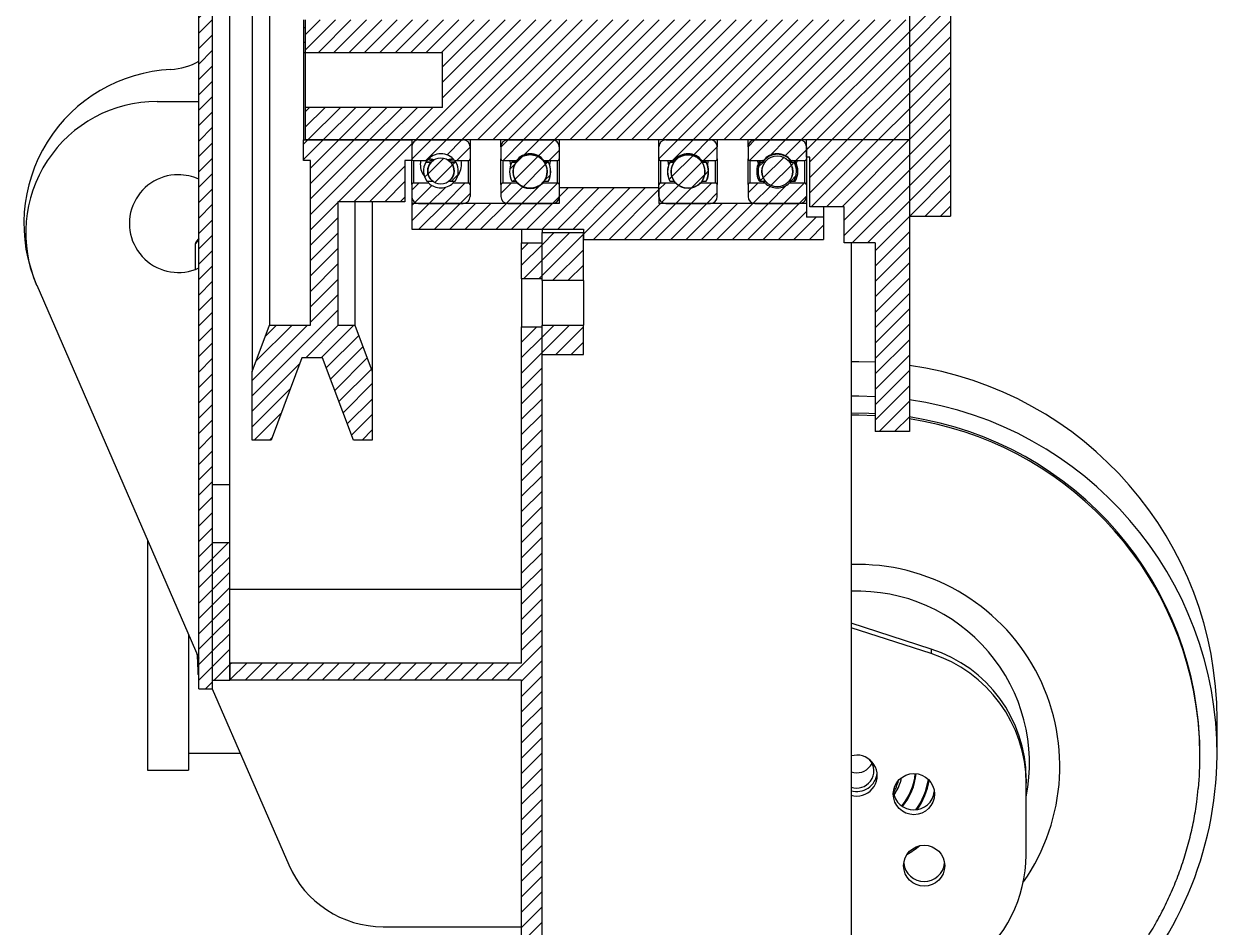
# Model space of a CAD drawing. Header units: millimetres. Extents: x -816 to 2660, y 734 to 4049.
# Drawn here: x 2312.4 to 2660.1, y 1198.3 to 1461.7 of the extents above; entities that cross this region are included whole.
import ezdxf

# ---------------------------------------------------------------- set-up
doc = ezdxf.new("R2010")
doc.units = ezdxf.units.MM
pattern_1 = [(45, (-1e-13, 16.0072), (-2.245064, 2.245064), [])]

msp = doc.modelspace()

# ---------------------------------------------------------------- hatches: boundary and pattern name
at = {"linetype": 'Continuous', "lineweight": 18}
h = msp.add_hatch(dxfattribs=at)
h.set_pattern_fill('ANSI31', style=0)
h.set_pattern_definition(pattern_1)
h.paths.add_polyline_path([(2363.42, 2053.33), (2363.42, 1267.83), (2367.42, 1267.83), (2367.42, 2053.33)], flags=0)
h = msp.add_hatch(dxfattribs=at)
h.set_pattern_fill('ANSI31', style=0)
h.set_pattern_definition(pattern_1)
h.paths.add_polyline_path([(2582.42, 1405.64), (2582.42, 1485.03), (2570.42, 1485.03), (2570.42, 1405.64)], flags=0)
h = msp.add_hatch(dxfattribs=at)
h.set_pattern_fill('ANSI31', style=0)
h.set_pattern_definition(pattern_1)
h.paths.add_polyline_path([(2570.42, 1427.83), (2570.42, 1462.83), (2394.42, 1462.83), (2394.42, 1453.33), (2434.42, 1453.33), (2434.42, 1437.33), (2394.42, 1437.33), (2394.42, 1427.83)], flags=0)
h = msp.add_hatch(dxfattribs=at)
h.set_pattern_fill('ANSI31', style=0)
h.set_pattern_definition(pattern_1)
h.paths.add_polyline_path([(2395.92, 1421.83), (2395.92, 1373.83), (2383.98, 1373.83), (2378.92, 1360.33), (2378.92, 1340.33), (2384.42, 1340.33), (2393.42, 1364.33), (2399.42, 1364.33), (2408.42, 1340.33), (2413.92, 1340.33), (2413.92, 1360.33), (2408.86, 1373.83), (2403.92, 1373.83), (2403.92, 1409.83), (2423.42, 1409.83), (2423.42, 1421.83), (2425.42, 1421.83), (2425.42, 1427.83), (2393.92, 1427.83), (2393.92, 1421.83)], flags=0)
h = msp.add_hatch(dxfattribs=at)
h.set_pattern_fill('ANSI31', style=0)
h.set_pattern_definition(pattern_1)
edge = h.paths.add_edge_path(flags=0)
edge.add_line((2440.42, 1427.83), (2427.42, 1427.83))
edge.add_arc((2427.42, 1425.83), 2, 90, 180)
edge.add_line((2425.42, 1425.83), (2425.42, 1422.33))
edge.add_arc((2425.92, 1422.33), 0.5, 180, 270)
edge.add_line((2425.92, 1421.83), (2429.92, 1421.83))
edge.add_arc((2433.92, 1418.83), 5, 36.8699, 143.1301, ccw=False)
edge.add_line((2437.92, 1421.83), (2441.92, 1421.83))
edge.add_arc((2441.92, 1422.33), 0.5, 270, 360)
edge.add_line((2442.42, 1422.33), (2442.42, 1425.83))
edge.add_arc((2440.42, 1425.83), 2, 0, 90)
h = msp.add_hatch(dxfattribs=at)
h.set_pattern_fill('ANSI31', style=0)
h.set_pattern_definition(pattern_1)
edge = h.paths.add_edge_path(flags=0)
edge.add_line((2466.42, 1427.83), (2453.42, 1427.83))
edge.add_arc((2453.42, 1425.83), 2, 90, 180)
edge.add_line((2451.42, 1425.83), (2451.42, 1422.33))
edge.add_arc((2451.92, 1422.33), 0.5, 180, 270)
edge.add_line((2451.92, 1421.83), (2455.92, 1421.83))
edge.add_arc((2459.92, 1418.83), 5, 36.8699, 143.1301, ccw=False)
edge.add_line((2463.92, 1421.83), (2467.92, 1421.83))
edge.add_arc((2467.92, 1422.33), 0.5, 270, 360)
edge.add_line((2468.42, 1422.33), (2468.42, 1425.83))
edge.add_arc((2466.42, 1425.83), 2, 0, 90)
h = msp.add_hatch(dxfattribs=at)
h.set_pattern_fill('ANSI31', style=0)
h.set_pattern_definition(pattern_1)
edge = h.paths.add_edge_path(flags=0)
edge.add_line((2512.42, 1427.83), (2499.42, 1427.83))
edge.add_arc((2499.42, 1425.83), 2, 90, 180)
edge.add_line((2497.42, 1425.83), (2497.42, 1422.33))
edge.add_arc((2497.92, 1422.33), 0.5, 180, 270)
edge.add_line((2497.92, 1421.83), (2501.92, 1421.83))
edge.add_arc((2505.92, 1418.83), 5, 36.8699, 143.1301, ccw=False)
edge.add_line((2509.92, 1421.83), (2513.92, 1421.83))
edge.add_arc((2513.92, 1422.33), 0.5, 270, 360)
edge.add_line((2514.42, 1422.33), (2514.42, 1425.83))
edge.add_arc((2512.42, 1425.83), 2, 0, 90)
h = msp.add_hatch(dxfattribs=at)
h.set_pattern_fill('ANSI31', style=0)
h.set_pattern_definition(pattern_1)
edge = h.paths.add_edge_path(flags=0)
edge.add_line((2538.42, 1427.83), (2525.42, 1427.83))
edge.add_arc((2525.42, 1425.83), 2, 90, 180)
edge.add_line((2523.42, 1425.83), (2523.42, 1422.33))
edge.add_arc((2523.92, 1422.33), 0.5, 180, 270)
edge.add_line((2523.92, 1421.83), (2527.92, 1421.83))
edge.add_arc((2531.92, 1418.83), 5, 36.8699, 143.1301, ccw=False)
edge.add_line((2535.92, 1421.83), (2539.92, 1421.83))
edge.add_arc((2539.92, 1422.33), 0.5, 270, 360)
edge.add_line((2540.42, 1422.33), (2540.42, 1425.83))
edge.add_arc((2538.42, 1425.83), 2, 0, 90)
h = msp.add_hatch(dxfattribs=at)
h.set_pattern_fill('ANSI31', style=0)
h.set_pattern_definition(pattern_1)
h.paths.add_polyline_path([(2551.42, 1397.83), (2560.42, 1397.83), (2560.42, 1342.83), (2570.42, 1342.83), (2570.42, 1427.83), (2540.42, 1427.83), (2540.42, 1422.83), (2541.42, 1422.83), (2541.42, 1408.33), (2551.42, 1408.33)], flags=0)
h = msp.add_hatch(dxfattribs=at)
h.set_pattern_fill('ANSI31', style=0)
h.set_pattern_definition(pattern_1)
edge = h.paths.add_edge_path(flags=0)
edge.add_arc((2433.92, 1418.78), 3.84, 0, 360)
h = msp.add_hatch(dxfattribs=at)
h.set_pattern_fill('ANSI31', style=0)
h.set_pattern_definition(pattern_1)
edge = h.paths.add_edge_path(flags=0)
edge.add_arc((2459.92, 1418.59), 4.96, 0, 360)
h = msp.add_hatch(dxfattribs=at)
h.set_pattern_fill('ANSI31', style=0)
h.set_pattern_definition(pattern_1)
edge = h.paths.add_edge_path(flags=0)
edge.add_arc((2505.92, 1418.6), 4.93, 0, 360)
h = msp.add_hatch(dxfattribs=at)
h.set_pattern_fill('ANSI31', style=0)
h.set_pattern_definition(pattern_1)
edge = h.paths.add_edge_path(flags=0)
edge.add_arc((2531.92, 1418.67), 4.5, 0, 360)
h = msp.add_hatch(dxfattribs=at)
h.set_pattern_fill('ANSI31', style=0)
h.set_pattern_definition(pattern_1)
edge = h.paths.add_edge_path(flags=0)
edge.add_line((2429.78, 1415.83), (2431.45, 1415.83))
edge.add_arc((2433.92, 1418.78), 3.84, 138.2556, 229.9796, ccw=False)
edge.add_line((2431.05, 1421.33), (2429.54, 1421.33))
edge.add_arc((2433.92, 1418.78), 5.08, 149.7362, 215.4282)
h = msp.add_hatch(dxfattribs=at)
h.set_pattern_fill('ANSI31', style=0)
h.set_pattern_definition(pattern_1)
edge = h.paths.add_edge_path(flags=0)
edge.add_line((2438.3, 1421.33), (2436.79, 1421.33))
edge.add_arc((2433.92, 1418.78), 3.84, -49.9796, 41.7444, ccw=False)
edge.add_line((2436.39, 1415.83), (2438.06, 1415.83))
edge.add_arc((2433.92, 1418.78), 5.08, 324.5718, 390.2638)
h = msp.add_hatch(dxfattribs=at)
h.set_pattern_fill('ANSI31', style=0)
h.set_pattern_definition(pattern_1)
edge = h.paths.add_edge_path(flags=0)
edge.add_line((2454.63, 1415.83), (2455.8, 1415.83))
edge.add_arc((2459.92, 1418.59), 4.96, 146.4367, 213.7647, ccw=False)
edge.add_line((2455.79, 1421.33), (2454.62, 1421.33))
edge.add_arc((2459.92, 1418.59), 5.97, 152.6381, 207.5189)
h = msp.add_hatch(dxfattribs=at)
h.set_pattern_fill('ANSI31', style=0)
h.set_pattern_definition(pattern_1)
edge = h.paths.add_edge_path(flags=0)
edge.add_line((2465.22, 1421.33), (2464.05, 1421.33))
edge.add_arc((2459.92, 1418.59), 4.96, -33.7647, 33.5633, ccw=False)
edge.add_line((2464.04, 1415.83), (2465.21, 1415.83))
edge.add_arc((2459.92, 1418.59), 5.97, 332.4811, 387.3619)
h = msp.add_hatch(dxfattribs=at)
h.set_pattern_fill('ANSI31', style=0)
h.set_pattern_definition(pattern_1)
edge = h.paths.add_edge_path(flags=0)
edge.add_line((2500.66, 1415.83), (2501.84, 1415.83))
edge.add_arc((2505.92, 1418.6), 4.93, 146.2621, 214.1174, ccw=False)
edge.add_line((2501.82, 1421.33), (2500.65, 1421.33))
edge.add_arc((2505.92, 1418.6), 5.94, 152.5655, 207.7292)
h = msp.add_hatch(dxfattribs=at)
h.set_pattern_fill('ANSI31', style=0)
h.set_pattern_definition(pattern_1)
edge = h.paths.add_edge_path(flags=0)
edge.add_line((2511.19, 1421.33), (2510.02, 1421.33))
edge.add_arc((2505.92, 1418.6), 4.93, -34.1174, 33.7379, ccw=False)
edge.add_line((2510, 1415.83), (2511.18, 1415.83))
edge.add_arc((2505.92, 1418.6), 5.94, 332.2708, 387.4345)
h = msp.add_hatch(dxfattribs=at)
h.set_pattern_fill('ANSI31', style=0)
h.set_pattern_definition(pattern_1)
edge = h.paths.add_edge_path(flags=0)
edge.add_line((2527.11, 1415.83), (2528.44, 1415.83))
edge.add_arc((2531.92, 1418.67), 4.5, 143.7157, 219.1766, ccw=False)
edge.add_line((2528.3, 1421.33), (2527.01, 1421.33))
edge.add_arc((2531.92, 1418.67), 5.59, 151.562, 210.5528)
h = msp.add_hatch(dxfattribs=at)
h.set_pattern_fill('ANSI31', style=0)
h.set_pattern_definition(pattern_1)
edge = h.paths.add_edge_path(flags=0)
edge.add_line((2536.83, 1421.33), (2535.54, 1421.33))
edge.add_arc((2531.92, 1418.67), 4.5, -39.1766, 36.2843, ccw=False)
edge.add_line((2535.4, 1415.83), (2536.73, 1415.83))
edge.add_arc((2531.92, 1418.67), 5.59, 329.4472, 388.438)
h = msp.add_hatch(dxfattribs=at)
h.set_pattern_fill('ANSI31', style=0)
h.set_pattern_definition(pattern_1)
edge = h.paths.add_edge_path(flags=0)
edge.add_arc((2427.42, 1411.33), 2, 180, 270)
edge.add_line((2427.42, 1409.33), (2440.42, 1409.33))
edge.add_arc((2440.42, 1411.33), 2, 270, 360)
edge.add_line((2442.42, 1411.33), (2442.42, 1414.83))
edge.add_arc((2441.92, 1414.83), 0.5, 0, 90)
edge.add_line((2441.92, 1415.33), (2437.49, 1415.33))
edge.add_arc((2433.92, 1418.83), 5, 224.427, 315.573, ccw=False)
edge.add_line((2430.35, 1415.33), (2425.92, 1415.33))
edge.add_arc((2425.92, 1414.83), 0.5, 90, 180)
edge.add_line((2425.42, 1414.83), (2425.42, 1411.33))
h = msp.add_hatch(dxfattribs=at)
h.set_pattern_fill('ANSI31', style=0)
h.set_pattern_definition(pattern_1)
edge = h.paths.add_edge_path(flags=0)
edge.add_arc((2453.42, 1411.33), 2, 180, 270)
edge.add_line((2453.42, 1409.33), (2466.42, 1409.33))
edge.add_arc((2466.42, 1411.33), 2, 270, 360)
edge.add_line((2468.42, 1411.33), (2468.42, 1414.83))
edge.add_arc((2467.92, 1414.83), 0.5, 0, 90)
edge.add_line((2467.92, 1415.33), (2463.49, 1415.33))
edge.add_arc((2459.92, 1418.83), 5, 224.427, 315.573, ccw=False)
edge.add_line((2456.35, 1415.33), (2451.92, 1415.33))
edge.add_arc((2451.92, 1414.83), 0.5, 90, 180)
edge.add_line((2451.42, 1414.83), (2451.42, 1411.33))
h = msp.add_hatch(dxfattribs=at)
h.set_pattern_fill('ANSI31', style=0)
h.set_pattern_definition(pattern_1)
edge = h.paths.add_edge_path(flags=0)
edge.add_arc((2499.42, 1411.33), 2, 180, 270)
edge.add_line((2499.42, 1409.33), (2512.42, 1409.33))
edge.add_arc((2512.42, 1411.33), 2, 270, 360)
edge.add_line((2514.42, 1411.33), (2514.42, 1414.83))
edge.add_arc((2513.92, 1414.83), 0.5, 0, 90)
edge.add_line((2513.92, 1415.33), (2509.49, 1415.33))
edge.add_arc((2505.92, 1418.83), 5, 224.427, 315.573, ccw=False)
edge.add_line((2502.35, 1415.33), (2497.92, 1415.33))
edge.add_arc((2497.92, 1414.83), 0.5, 90, 180)
edge.add_line((2497.42, 1414.83), (2497.42, 1411.33))
h = msp.add_hatch(dxfattribs=at)
h.set_pattern_fill('ANSI31', style=0)
h.set_pattern_definition(pattern_1)
edge = h.paths.add_edge_path(flags=0)
edge.add_arc((2525.42, 1411.33), 2, 180, 270)
edge.add_line((2525.42, 1409.33), (2538.42, 1409.33))
edge.add_arc((2538.42, 1411.33), 2, 270, 360)
edge.add_line((2540.42, 1411.33), (2540.42, 1414.83))
edge.add_arc((2539.92, 1414.83), 0.5, 0, 90)
edge.add_line((2539.92, 1415.33), (2535.49, 1415.33))
edge.add_arc((2531.92, 1418.83), 5, 224.427, 315.573, ccw=False)
edge.add_line((2528.35, 1415.33), (2523.92, 1415.33))
edge.add_arc((2523.92, 1414.83), 0.5, 90, 180)
edge.add_line((2523.42, 1414.83), (2523.42, 1411.33))
h = msp.add_hatch(dxfattribs=at)
h.set_pattern_fill('ANSI31', style=0)
h.set_pattern_definition(pattern_1)
h.paths.add_polyline_path([(2540.42, 1405.33), (2540.42, 1409.33), (2497.42, 1409.33), (2497.42, 1413.83), (2468.42, 1413.83), (2468.42, 1409.33), (2425.42, 1409.33), (2425.42, 1401.83), (2475.42, 1401.83), (2475.42, 1398.83), (2545.42, 1398.83), (2545.42, 1405.33)], flags=0)
h = msp.add_hatch(dxfattribs=at)
h.set_pattern_fill('ANSI31', style=0)
h.set_pattern_definition(pattern_1)
h.paths.add_polyline_path([(2457.42, 1397.83), (2457.42, 1387.33), (2463.42, 1387.33), (2463.42, 1397.83)], flags=0)
h = msp.add_hatch(dxfattribs=at)
h.set_pattern_fill('ANSI31', style=0)
h.set_pattern_definition(pattern_1)
h.paths.add_polyline_path([(2475.42, 1400.83), (2463.42, 1400.83), (2463.42, 1386.83), (2475.42, 1386.83)], flags=0)
h = msp.add_hatch(dxfattribs=at)
h.set_pattern_fill('ANSI31', style=0)
h.set_pattern_definition(pattern_1)
h.paths.add_polyline_path([(2457.42, 1089.33), (2463.42, 1089.33), (2463.42, 1373.33), (2457.42, 1373.33), (2457.42, 1275.33), (2372.42, 1275.33), (2372.42, 1270.33), (2457.42, 1270.33)], flags=0)
h = msp.add_hatch(dxfattribs=at)
h.set_pattern_fill('ANSI31', style=0)
h.set_pattern_definition(pattern_1)
h.paths.add_polyline_path([(2463.42, 1373.83), (2463.42, 1365.33), (2475.42, 1365.33), (2475.42, 1373.83)], flags=0)
h = msp.add_hatch(dxfattribs=at)
h.set_pattern_fill('ANSI31', style=0)
h.set_pattern_definition(pattern_1)
h.paths.add_polyline_path([(2367.42, 1310.33), (2367.42, 1270.33), (2372.42, 1270.33), (2372.42, 1310.33)], flags=0)

# ---------------------------------------------------------------- linework, layer by layer
at = {"color": 7, "linetype": 'Continuous', "lineweight": 25}
for p, q in [((2363.42, 1267.83), (2363.42, 2053.33)), ((2367.42, 1267.83), (2367.42, 2053.33)), ((2372.42, 1327.43), (2372.42, 1575.56)), ((2378.92, 1530.33), (2378.92, 1360.33)), ((2383.98, 1516.83), (2383.98, 1373.83)), ((2570.42, 1485.03), (2570.42, 1405.64)), ((2582.42, 1485.03), (2582.42, 1405.64)), ((2393.92, 1462.83), (2393.92, 1460.54)), ((2394.42, 1460.54), (2393.92, 1460.54)), ((2393.92, 1460.54), (2393.92, 1456.24)), ((2394.42, 1462.83), (2394.42, 1453.33)), ((2570.42, 1462.83), (2570.42, 1427.83)), ((2394.42, 1456.24), (2393.92, 1456.24)), ((2393.92, 1456.24), (2393.92, 1453.32)), ((2393.92, 1453.32), (2394.42, 1453.32)), ((2393.92, 1453.32), (2393.92, 1427.83)), ((2394.42, 1453.33), (2434.42, 1453.33)), ((2394.42, 1453.33), (2394.42, 1437.33)), ((2434.42, 1437.33), (2434.42, 1453.33)), ((2351.25, 1439.04), (2363.42, 1439.04)), ((2394.42, 1437.33), (2394.42, 1427.83)), ((2434.42, 1437.33), (2394.42, 1437.33)), ((2393.92, 1421.83), (2393.92, 1427.83)), ((2393.92, 1427.83), (2425.42, 1427.83)), ((2570.42, 1427.83), (2394.42, 1427.83)), ((2425.42, 1427.83), (2425.42, 1421.83)), ((2425.42, 1425.83), (2425.42, 1422.33)), ((2427.42, 1427.83), (2440.42, 1427.83)), ((2442.42, 1427.83), (2442.42, 1425.83)), ((2442.42, 1425.83), (2442.42, 1422.33)), ((2451.42, 1425.83), (2451.42, 1427.83)), ((2451.42, 1425.83), (2451.42, 1422.33)), ((2453.42, 1427.83), (2466.42, 1427.83)), ((2468.42, 1427.83), (2468.42, 1425.83)), ((2468.42, 1425.83), (2468.42, 1422.33)), ((2497.42, 1425.83), (2497.42, 1427.83)), ((2497.42, 1422.33), (2497.42, 1425.83)), ((2499.42, 1427.83), (2512.42, 1427.83)), ((2514.42, 1427.83), (2514.42, 1425.83)), ((2514.42, 1422.33), (2514.42, 1425.83)), ((2523.42, 1425.83), (2523.42, 1427.83)), ((2523.42, 1425.83), (2523.42, 1422.33)), ((2525.42, 1427.83), (2538.42, 1427.83)), ((2540.42, 1422.83), (2540.42, 1427.83)), ((2570.42, 1427.83), (2540.42, 1427.83)), ((2540.42, 1425.83), (2540.42, 1422.33)), ((2570.42, 1427.83), (2570.42, 1342.83)), ((2442.42, 1422.33), (2442.42, 1414.83)), ((2451.42, 1414.83), (2451.42, 1422.33)), ((2457.2, 1422.95), (2457.47, 1422.9)), ((2461.71, 1423.23), (2462.01, 1423.3)), ((2468.42, 1422.33), (2468.42, 1414.83)), ((2497.42, 1414.83), (2497.42, 1422.33)), ((2503.31, 1423), (2503.6, 1422.95)), ((2507.54, 1423.27), (2507.87, 1423.35)), ((2508.21, 1422.93), (2508.62, 1422.99)), ((2514.42, 1422.33), (2514.42, 1414.83)), ((2523.42, 1414.83), (2523.42, 1422.33)), ((2528.17, 1421.96), (2528.02, 1421.93)), ((2533.71, 1423.31), (2533.89, 1423.34)), ((2535.81, 1421.93), (2535.57, 1421.98)), ((2541.42, 1422.83), (2540.42, 1422.83)), ((2540.42, 1422.33), (2540.42, 1414.83)), ((2541.42, 1408.33), (2541.42, 1422.83)), ((2395.92, 1421.83), (2393.92, 1421.83)), ((2395.92, 1373.83), (2395.92, 1421.83)), ((2425.42, 1421.83), (2423.42, 1421.83)), ((2423.42, 1421.83), (2423.42, 1409.83)), ((2425.42, 1414.83), (2425.42, 1421.83)), ((2425.92, 1421.83), (2429.92, 1421.83)), ((2429.54, 1421.33), (2431.05, 1421.33)), ((2436.79, 1421.33), (2438.3, 1421.33)), ((2437.92, 1421.83), (2441.92, 1421.83)), ((2451.92, 1421.83), (2455.92, 1421.83)), ((2454.62, 1421.33), (2455.79, 1421.33)), ((2455.8, 1421.35), (2455.79, 1421.33)), ((2463.92, 1421.83), (2467.92, 1421.83)), ((2464.05, 1421.33), (2464.05, 1421.35)), ((2464.05, 1421.33), (2465.22, 1421.33)), ((2497.92, 1421.83), (2501.92, 1421.83)), ((2500.65, 1421.33), (2501.82, 1421.33)), ((2509.92, 1421.83), (2513.92, 1421.83)), ((2510.02, 1421.33), (2511.19, 1421.33)), ((2523.92, 1421.83), (2527.92, 1421.83)), ((2527.01, 1421.33), (2528.3, 1421.33)), ((2535.54, 1421.33), (2536.83, 1421.33)), ((2535.92, 1421.83), (2539.92, 1421.83)), ((2425.92, 1415.33), (2430.35, 1415.33)), ((2429.78, 1415.83), (2431.45, 1415.83)), ((2430.35, 1415.33), (2430.35, 1415.83)), ((2436.39, 1415.83), (2438.06, 1415.83)), ((2437.49, 1415.83), (2437.49, 1415.33)), ((2437.49, 1415.33), (2441.92, 1415.33)), ((2451.92, 1415.33), (2456.35, 1415.33)), ((2454.61, 1415.85), (2454.63, 1415.83)), ((2454.63, 1415.83), (2455.8, 1415.83)), ((2455.76, 1415.82), (2456.12, 1415.34)), ((2463.49, 1415.33), (2467.92, 1415.33)), ((2463.72, 1415.34), (2464.08, 1415.82)), ((2464.04, 1415.83), (2465.21, 1415.83)), ((2497.92, 1415.33), (2502.35, 1415.33)), ((2500.62, 1415.85), (2500.66, 1415.83)), ((2500.66, 1415.83), (2501.84, 1415.83)), ((2509.49, 1415.33), (2513.92, 1415.33)), ((2510, 1415.83), (2511.18, 1415.83)), ((2523.92, 1415.33), (2528.35, 1415.33)), ((2527.11, 1415.83), (2528.44, 1415.83)), ((2527.75, 1415.92), (2528.13, 1415.41)), ((2528.35, 1415.33), (2528.35, 1415.35)), ((2535.4, 1415.83), (2536.73, 1415.83)), ((2535.49, 1415.35), (2535.49, 1415.33)), ((2535.49, 1415.33), (2539.92, 1415.33)), ((2535.71, 1415.41), (2536.04, 1415.83)), ((2425.42, 1414.83), (2425.42, 1411.33)), ((2442.42, 1414.83), (2442.42, 1411.33)), ((2451.42, 1414.83), (2451.42, 1411.33)), ((2468.42, 1414.83), (2468.42, 1411.33)), ((2468.42, 1413.83), (2468.42, 1409.33)), ((2497.42, 1413.83), (2468.42, 1413.83)), ((2497.42, 1411.33), (2497.42, 1414.83)), ((2497.42, 1413.83), (2497.42, 1409.33)), ((2514.42, 1411.33), (2514.42, 1414.83)), ((2523.42, 1414.83), (2523.42, 1411.33)), ((2540.42, 1414.83), (2540.42, 1411.33)), ((2423.42, 1409.83), (2403.92, 1409.83)), ((2403.92, 1409.83), (2403.92, 1373.83)), ((2408.86, 1409.83), (2408.86, 1373.83)), ((2413.92, 1409.83), (2413.92, 1360.33)), ((2425.42, 1411.33), (2425.42, 1409.33)), ((2425.42, 1409.33), (2425.42, 1401.83)), ((2468.42, 1409.33), (2425.42, 1409.33)), ((2427.42, 1409.33), (2440.42, 1409.33)), ((2453.42, 1409.33), (2466.42, 1409.33)), ((2540.42, 1409.33), (2497.42, 1409.33)), ((2499.42, 1409.33), (2512.42, 1409.33)), ((2525.42, 1409.33), (2538.42, 1409.33)), ((2540.42, 1411.33), (2540.42, 1409.33)), ((2540.42, 1409.33), (2540.42, 1405.33)), ((2551.42, 1408.33), (2541.42, 1408.33)), ((2545.42, 1408.33), (2545.42, 1405.33)), ((2551.42, 1397.83), (2551.42, 1408.33)), ((2545.42, 1405.33), (2540.42, 1405.33)), ((2545.42, 1405.33), (2545.42, 1398.83)), ((2570.42, 1405.64), (2582.42, 1405.64)), ((2425.42, 1401.83), (2475.42, 1401.83)), ((2457.42, 1401.83), (2457.42, 1397.83)), ((2463.42, 1401.83), (2463.42, 1400.83)), ((2475.42, 1401.83), (2475.42, 1398.83)), ((2362.42, 1390.1), (2362.42, 1397.6)), ((2363.42, 1399.21), (2362.59, 1398.1)), ((2457.42, 1397.83), (2463.42, 1397.83)), ((2457.42, 1387.33), (2457.42, 1397.83)), ((2463.42, 1400.83), (2475.42, 1400.83)), ((2463.42, 1386.83), (2463.42, 1400.83)), ((2463.42, 1387.33), (2463.42, 1397.83)), ((2475.42, 1386.83), (2475.42, 1400.83)), ((2475.42, 1398.83), (2545.42, 1398.83)), ((2560.42, 1397.83), (2551.42, 1397.83)), ((2553.42, 1397.83), (2553.42, 1095.33)), ((2560.42, 1397.83), (2560.42, 1342.83)), ((2463.42, 1387.33), (2457.42, 1387.33)), ((2457.42, 1387.33), (2457.42, 1373.33)), ((2316.15, 1385.52), (2363.42, 1276.71)), ((2475.42, 1386.83), (2463.42, 1386.83)), ((2463.42, 1386.83), (2463.42, 1373.83)), ((2475.42, 1386.83), (2475.42, 1373.83)), ((2378.92, 1360.33), (2383.98, 1373.83)), ((2383.98, 1373.83), (2395.92, 1373.83)), ((2403.92, 1373.83), (2408.86, 1373.83)), ((2408.86, 1373.83), (2413.92, 1360.33)), ((2457.42, 1275.33), (2457.42, 1373.33)), ((2457.42, 1373.33), (2463.42, 1373.33)), ((2463.42, 1373.83), (2475.42, 1373.83)), ((2463.42, 1365.33), (2463.42, 1373.83)), ((2463.42, 1089.33), (2463.42, 1373.33)), ((2475.42, 1365.33), (2475.42, 1373.83)), ((2393.42, 1364.33), (2384.42, 1340.33)), ((2399.42, 1364.33), (2393.42, 1364.33)), ((2408.42, 1340.33), (2399.42, 1364.33)), ((2463.42, 1365.33), (2475.42, 1365.33)), ((2378.92, 1340.33), (2378.92, 1360.33)), ((2413.92, 1360.33), (2413.92, 1340.33)), ((2570.42, 1342.83), (2560.42, 1342.83)), ((2384.42, 1340.33), (2378.92, 1340.33)), ((2413.92, 1340.33), (2408.42, 1340.33)), ((2367.42, 1327.43), (2372.42, 1327.43)), ((2372.42, 1310.33), (2372.42, 1327.43)), ((2348.42, 1311.23), (2348.42, 1244.09)), ((2372.42, 1310.33), (2367.42, 1310.33)), ((2367.42, 1270.33), (2367.42, 1310.33)), ((2372.42, 1270.33), (2372.42, 1310.33)), ((2372.42, 1296.86), (2457.42, 1296.86)), ((2576.78, 1279.4), (2553.42, 1286.95)), ((2360.42, 1283.61), (2360.42, 1244.09)), ((2576.78, 1278.07), (2553.42, 1285.61)), ((2576.78, 1279.4), (2576.78, 1278.07)), ((2372.42, 1275.33), (2372.42, 1270.33)), ((2457.42, 1275.33), (2372.42, 1275.33)), ((2363.1, 1272.12), (2363.42, 1271.9)), ((2367.42, 1270.33), (2372.42, 1270.33)), ((2457.42, 1270.33), (2372.42, 1270.33)), ((2457.42, 1089.33), (2457.42, 1270.33)), ((2363.42, 1267.83), (2367.42, 1267.83)), ((2367.27, 1267.83), (2389.58, 1216.49)), ((2660.06, 1248.87), (2660.06, 1258.9)), ((2360.42, 1249.09), (2375.42, 1249.09)), ((2655.06, 1248.31), (2655.06, 1248.87)), ((2559.07, 1245.33), (2559.53, 1246.08)), ((2348.42, 1244.09), (2360.42, 1244.09)), ((2604.42, 1241.6), (2604.42, 1240.26)), ((2604.42, 1219.36), (2604.42, 1240.26)), ((2417.1, 1198.45), (2457.42, 1198.45))]:
    msp.add_line(p, q, dxfattribs=at)
at = {"color": 8, "linetype": 'Continuous', "lineweight": 25}
for p, q in [((2425.92, 1421.83), (2425.92, 1415.33)), ((2441.92, 1415.33), (2441.92, 1421.83)), ((2451.92, 1421.83), (2451.92, 1415.33)), ((2467.92, 1415.33), (2467.92, 1421.83)), ((2497.92, 1421.83), (2497.92, 1415.33)), ((2513.92, 1415.33), (2513.92, 1421.83)), ((2523.92, 1421.83), (2523.92, 1415.33)), ((2539.92, 1415.33), (2539.92, 1421.83)), ((2363.42, 1398.94), (2362.42, 1397.6))]:
    msp.add_line(p, q, dxfattribs=at)
at = {"color": 7, "linetype": 'Continuous', "lineweight": 25, "flags": 128}
for points in [[(2526.11, 1421.83), (2526.15, 1421.68), (2526.39, 1421.01)], [(2537.45, 1421.01), (2537.69, 1421.69), (2537.73, 1421.83)], [(2501.76, 1415.83), (2501.84, 1415.71), (2502.12, 1415.35)], [(2509.72, 1415.35), (2510.01, 1415.71), (2510.09, 1415.84)], [(2553.42, 1363.23), (2555.7, 1363.24), (2560.42, 1363.11)], [(2553.42, 1353.2), (2555.7, 1353.21), (2560.42, 1353.08)], [(2553.42, 1348.23), (2558.63, 1348.18), (2560.42, 1348.1)], [(2555.06, 1248.48), (2553.57, 1248.29), (2553.42, 1248.25)]]:
    msp.add_lwpolyline(points, dxfattribs=at)
at = {"color": 8, "linetype": 'Continuous', "lineweight": 25, "flags": 128}
msp.add_lwpolyline([(2553.42, 1347.67), (2555.67, 1347.68), (2560.42, 1347.54)], dxfattribs=at)
at = {"color": 7, "linetype": 'Continuous', "lineweight": 25}
for centre, radius in [((2433.92, 1418.78), 3.84), ((2459.92, 1418.59), 4.96), ((2505.92, 1418.6), 4.93), ((2531.92, 1418.67), 4.5), ((2571.71, 1237.11), 5.99), ((2574.71, 1216.24), 5.99)]:
    msp.add_circle(centre, radius, dxfattribs=at)
for centre, radius, start, end in [((2354.42, 1466.38), 18, 272.7294, 300), ((2357.42, 1403.45), 45, 92.7294, 203.4828), ((2351.25, 1400.77), 38.28, 90, 203.4828), ((2427.42, 1425.83), 2, 90, 180), ((2440.42, 1425.83), 2, 0, 90), ((2453.42, 1425.83), 2, 90, 180), ((2466.42, 1425.83), 2, 0, 90), ((2499.42, 1425.83), 2, 90, 180), ((2512.42, 1425.83), 2, 0, 90), ((2525.42, 1425.83), 2, 90, 180), ((2538.42, 1425.83), 2, 0, 90), ((2425.92, 1422.33), 0.5, 180, 270), ((2433.92, 1418.83), 5, 36.8699, 143.1301), ((2441.92, 1422.33), 0.5, 270, 0), ((2451.92, 1422.33), 0.5, 180, 270), ((2459.92, 1418.59), 5, 33.9671, 146.3557), ((2459.92, 1418.83), 5, 36.8699, 143.1301), ((2467.92, 1422.33), 0.5, 270, 0), ((2497.92, 1422.33), 0.5, 180, 270), ((2505.92, 1418.6), 5, 90, 146.2612), ((2505.92, 1418.83), 5, 36.8699, 143.1301), ((2505.92, 1418.6), 5, 34.1453, 90), ((2513.92, 1422.33), 0.5, 270, 0), ((2523.92, 1422.33), 0.5, 180, 270), ((2531.92, 1418.67), 5, 34.3296, 146.415), ((2531.92, 1418.83), 5, 36.8699, 143.1301), ((2539.92, 1422.33), 0.5, 270, 0), ((2433.92, 1420.73), 6, 169.4374, 209.8734), ((2433.92, 1418.78), 5.08, 149.7362, 215.4282), ((2433.92, 1418.78), 3.84, 138.2556, 229.9796), ((2433.92, 1418.78), 3.84, 310.0204, 41.7444), ((2433.92, 1418.78), 5.08, 324.5718, 30.2638), ((2433.92, 1420.73), 6, 330.13, 10.5626), ((2459.92, 1418.59), 6, 152.6804, 207.3208), ((2459.92, 1418.59), 5.97, 152.6381, 207.5189), ((2459.92, 1422.49), 6, 186.235, 198.9372), ((2459.92, 1418.59), 4.96, 146.4367, 213.7647), ((2459.92, 1418.59), 4.96, 326.2353, 33.5633), ((2459.92, 1418.59), 5.97, 332.4811, 27.3619), ((2459.92, 1418.59), 6, 332.6009, 27.3919), ((2459.92, 1422.49), 6, 341.0628, 353.765), ((2505.92, 1418.6), 6, 152.666, 207.3979), ((2505.92, 1422.61), 6, 187.3831, 199.5091), ((2505.92, 1418.6), 5.94, 152.5655, 207.7292), ((2505.92, 1418.6), 4.93, 146.2621, 214.1174), ((2505.92, 1418.6), 4.93, 325.8826, 33.7379), ((2505.92, 1418.6), 5.94, 332.2708, 27.4345), ((2505.92, 1418.6), 6, 332.6095, 27.4035), ((2505.92, 1422.61), 6, 340.4909, 352.6169), ((2531.92, 1418.67), 6, 152.4213, 207.4447), ((2531.92, 1418.67), 5.59, 151.562, 210.5528), ((2531.92, 1418.67), 4.5, 143.7157, 219.1766), ((2531.92, 1418.67), 4.5, 320.8234, 36.2843), ((2531.92, 1418.67), 5.59, 329.4472, 28.438), ((2531.92, 1418.67), 6, 332.5993, 27.6414), ((2357.42, 1403.45), 14.25, 90, 294.9011), ((2357.42, 1403.45), 14.25, 65.0989, 90), ((2425.92, 1414.83), 0.5, 90, 180), ((2433.92, 1418.83), 5, 224.427, 315.573), ((2441.92, 1414.83), 0.5, 0, 90), ((2451.92, 1414.83), 0.5, 90, 180), ((2459.92, 1418.83), 5, 224.427, 315.573), ((2467.92, 1414.83), 0.5, 0, 90), ((2497.92, 1414.83), 0.5, 90, 180), ((2505.92, 1418.83), 5, 224.427, 315.573), ((2513.92, 1414.83), 0.5, 0, 90), ((2523.92, 1414.83), 0.5, 90, 180), ((2531.92, 1418.83), 5, 224.427, 315.573), ((2539.92, 1414.83), 0.5, 0, 90), ((2427.42, 1411.33), 2, 180, 270), ((2440.42, 1411.33), 2, 270, 360), ((2453.42, 1411.33), 2, 180, 270), ((2466.42, 1411.33), 2, 270, 0), ((2499.42, 1411.33), 2, 180, 270), ((2512.42, 1411.33), 2, 270, 0), ((2525.42, 1411.33), 2, 180, 270), ((2538.42, 1411.33), 2, 270, 0), ((2555.51, 1258.63), 104.56, 0.1448, 81.7997), ((2555.51, 1248.6), 104.55, 359.7992, 81.8003), ((2555.48, 1248.61), 99.58, 0.1471, 81.3732), ((2564.64, 1241.52), 39.78, 0.1114, 72.2294), ((2564.64, 1240.18), 39.78, 0.1114, 72.2294), ((2556.33, 1248.31), 98.73, 354.4537, 5.985), ((2555.08, 1242.51), 5.97, 253.8076, 90.1966), ((2555.36, 1249.22), 104.7, 268.9359, 359.4647), ((2555.06, 1248.36), 5.02, 250.8755, 322.9429), ((2555.12, 1243.85), 4.95, 323.011, 42.6224), ((2555.07, 1243.88), 6, 254.0248, 353.3082), ((2555.18, 1243.97), 12.38, 328.285, 346.6286), ((2555.22, 1244.64), 16.97, 319.6897, 354.7451), ((2555.23, 1244.64), 16.96, 319.6884, 354.7464), ((2555.23, 1244.64), 16.96, 319.6841, 354.7457), ((2555.23, 1244.64), 16.96, 319.6798, 354.755), ((2555.23, 1244.64), 16.96, 319.6886, 354.7462), ((2555.23, 1244.64), 16.96, 319.6851, 354.7497), ((2555.22, 1244.64), 16.97, 319.6933, 354.7415), ((2555.22, 1244.64), 16.97, 319.6916, 354.7432), ((2555.23, 1244.64), 16.96, 319.6861, 354.7487), ((2555.23, 1244.64), 16.96, 319.6827, 354.7521), ((2555.23, 1244.67), 17.21, 319.681, 354.9676), ((2555.23, 1244.67), 17.21, 319.6821, 354.9665), ((2555.23, 1244.67), 17.21, 319.6838, 354.9648), ((2555.23, 1244.67), 17.21, 319.6786, 354.9701), ((2555.23, 1244.67), 17.21, 319.6864, 354.9623), ((2555.27, 1244.68), 20.92, 324.5543, 350.9251), ((2555.27, 1244.67), 20.92, 324.5713, 350.9409), ((2555.27, 1244.67), 20.92, 324.5727, 350.9396), ((2555.27, 1244.67), 20.92, 324.5736, 350.9387), ((2555.27, 1244.67), 20.92, 324.5752, 350.937), ((2555.27, 1244.67), 20.92, 324.5757, 350.9365), ((2555.27, 1244.65), 21.17, 325.2982, 350.4912), ((2555.27, 1244.65), 21.17, 325.2987, 350.4908), ((2555.25, 1244.65), 21.19, 325.3105, 350.4789), ((2555.28, 1244.64), 21.16, 325.2925, 350.4969), ((2555.27, 1244.65), 21.17, 325.2985, 350.4909), ((2555.26, 1244.65), 21.18, 325.3011, 350.4883), ((2555.16, 1244.69), 21.29, 325.3672, 350.4222), ((2555.27, 1244.64), 21.17, 325.2949, 350.4945), ((2555.27, 1244.64), 21.17, 325.2948, 350.4946), ((2555.27, 1244.64), 21.17, 325.2964, 350.4931), ((2555.06, 1243.9), 5.02, 250.8755, 322.9429), ((2571.71, 1238.51), 6, 186.7068, 353.2932), ((2555.13, 1244.61), 29.01, 300.088, 309.0796), ((2564.47, 1219.54), 39.95, 253.9436, 359.7506), ((2574.71, 1217.64), 6, 186.7067, 353.2933), ((2417.1, 1228.45), 30, 203.4828, 270)]:
    msp.add_arc(centre, radius, start, end, dxfattribs=at)
at = {"color": 8, "linetype": 'Continuous', "lineweight": 25}
for centre, radius, start, end in [((2555.45, 1248), 99.64, 6.1097, 81.3603), ((2555.38, 1245.2), 58.86, 325.0653, 91.9033), ((2555.25, 1246.14), 50.14, 348.6982, 92.0934), ((2555.19, 1244.64), 13.23, 324.2186, 348.1692), ((2555.19, 1244.64), 13.23, 324.2178, 348.17), ((2555.19, 1244.64), 13.23, 324.2189, 348.169), ((2555.19, 1244.64), 13.23, 324.222, 348.1658), ((2555.19, 1244.64), 13.22, 324.2167, 348.1711)]:
    msp.add_arc(centre, radius, start, end, dxfattribs=at)
at = {"color": 7, "linetype": 'Continuous', "lineweight": 25}
msp.add_ellipse((2369.42, 1395.55), major_axis=(6.96, -2.32), ratio=0.328366, start_param=3.032754, end_param=3.250431, dxfattribs=at)
msp.add_ellipse((2369.42, 1395.55), major_axis=(6.96, -2.32), ratio=0.328366, start_param=3.032754, end_param=3.250431, dxfattribs=at)
for points, knots in [([(2430.2, 1422.13), (2430.38, 1422.08), (2430.81, 1421.95), (2431.42, 1421.91), (2431.78, 1421.88)], [0, 0, 0, 0, 0.404636, 1, 1, 1, 1]), ([(2430.55, 1422.48), (2430.67, 1422.43), (2431.05, 1422.26), (2431.63, 1422.15), (2432.06, 1422.12), (2432.08, 1422.12)], [0, 0, 0, 0, 0.326984, 0.980173, 1, 1, 1, 1]), ([(2435.67, 1422.12), (2436.01, 1422.15), (2436.63, 1422.22), (2437.03, 1422.38), (2437.22, 1422.46)], [0, 0, 0, 0, 0.544515, 1, 1, 1, 1]), ([(2436.07, 1421.88), (2436.26, 1421.89), (2436.85, 1421.93), (2437.3, 1422.04), (2437.6, 1422.12)], [0, 0, 0, 0, 0.326206, 1, 1, 1, 1]), ([(2457.85, 1423.28), (2457.91, 1423.26), (2458.02, 1423.22), (2458.15, 1423.21), (2458.21, 1423.2)], [0, 0, 0, 0, 0.569169, 1, 1, 1, 1]), ([(2462.31, 1422.87), (2462.42, 1422.88), (2462.56, 1422.89), (2462.67, 1422.93), (2462.68, 1422.93)], [0, 0, 0, 0, 0.845368, 1, 1, 1, 1]), ([(2503.95, 1423.33), (2503.98, 1423.32), (2504.08, 1423.29), (2504.22, 1423.28), (2504.31, 1423.27)], [0, 0, 0, 0, 0.276344, 1, 1, 1, 1]), ([(2531.39, 1423.61), (2531.38, 1423.61), (2531.3, 1423.64), (2531.19, 1423.65), (2531.09, 1423.66)], [0, 0, 0, 0, 0.095193, 1, 1, 1, 1]), ([(2431.14, 1421.38), (2430.65, 1421.36), (2430.05, 1421.34), (2429.62, 1421.34), (2429.54, 1421.33)], [0, 0, 0, 0, 0.806559, 1, 1, 1, 1]), ([(2438.3, 1421.33), (2438.29, 1421.33), (2437.95, 1421.33), (2437.46, 1421.35), (2436.82, 1421.37), (2436.68, 1421.38)], [0, 0, 0, 0, 0.029282, 0.792995, 1, 1, 1, 1]), ([(2455.97, 1421.66), (2455.91, 1421.65), (2455.39, 1421.57), (2454.84, 1421.43), (2454.54, 1421.34), (2454.6, 1421.34), (2454.62, 1421.33)], [0, 0, 0, 0, 0.05442, 0.468822, 0.858452, 1, 1, 1, 1]), ([(2465.22, 1421.33), (2465.23, 1421.34), (2465.29, 1421.34), (2465.07, 1421.41), (2464.51, 1421.55), (2463.95, 1421.64), (2463.78, 1421.67)], [0, 0, 0, 0, 0.117997, 0.48185, 0.84456, 1, 1, 1, 1]), ([(2502.09, 1421.71), (2501.99, 1421.69), (2501.42, 1421.61), (2500.83, 1421.45), (2500.53, 1421.35), (2500.62, 1421.34), (2500.65, 1421.33)], [0, 0, 0, 0, 0.082991, 0.465371, 0.824895, 1, 1, 1, 1]), ([(2501.8, 1421.36), (2501.78, 1421.35), (2501.75, 1421.33), (2501.81, 1421.33), (2501.82, 1421.33)], [0, 0, 0, 0, 0.7919382, 1, 1, 1, 1]), ([(2511.19, 1421.33), (2511.22, 1421.34), (2511.31, 1421.34), (2511.07, 1421.43), (2510.54, 1421.57), (2510.01, 1421.66), (2509.88, 1421.68)], [0, 0, 0, 0, 0.162713, 0.521174, 0.87851, 1, 1, 1, 1]), ([(2510.02, 1421.33), (2510.02, 1421.33), (2510.08, 1421.33), (2510.06, 1421.35), (2510.04, 1421.36)], [0, 0, 0, 0, 0.092596, 1, 1, 1, 1]), ([(2527.62, 1421.83), (2527.35, 1421.76), (2526.75, 1421.59), (2526.5, 1421.4), (2526.69, 1421.34), (2526.95, 1421.34), (2527.01, 1421.33)], [0, 0, 0, 0, 0.276274, 0.599448, 0.908209, 1, 1, 1, 1]), ([(2527.8, 1421.44), (2527.78, 1421.42), (2527.73, 1421.35), (2528.01, 1421.34), (2528.26, 1421.33), (2528.3, 1421.33)], [0, 0, 0, 0, 0.356307, 0.901085, 1, 1, 1, 1]), ([(2535.54, 1421.33), (2535.55, 1421.33), (2535.78, 1421.33), (2536.1, 1421.35), (2536.06, 1421.41), (2536.04, 1421.44)], [0, 0, 0, 0, 0.010394, 0.60123, 1, 1, 1, 1]), ([(2536.83, 1421.33), (2536.87, 1421.34), (2537.13, 1421.34), (2537.35, 1421.39), (2537.06, 1421.58), (2536.64, 1421.75), (2536.26, 1421.83), (2536.25, 1421.83)], [0, 0, 0, 0, 0.059722, 0.382009, 0.689922, 0.996866, 1, 1, 1, 1]), ([(2428.76, 1417.78), (2428.77, 1417.73), (2428.78, 1417.59), (2428.96, 1417.5), (2429.07, 1417.45)], [0, 0, 0, 0, 0.402532, 1, 1, 1, 1]), ([(2438.81, 1417.41), (2438.82, 1417.42), (2439.01, 1417.51), (2439.03, 1417.65), (2439.06, 1417.78)], [0, 0, 0, 0, 0.048458, 1, 1, 1, 1]), ([(2465.21, 1415.83), (2465.23, 1415.83), (2465.26, 1415.83), (2465.23, 1415.84), (2465.21, 1415.85)], [0, 0, 0, 0, 0.556551, 1, 1, 1, 1]), ([(2511.18, 1415.83), (2511.21, 1415.83), (2511.27, 1415.83), (2511.23, 1415.85), (2511.22, 1415.85)], [0, 0, 0, 0, 0.6994, 1, 1, 1, 1]), ([(2526.66, 1415.93), (2526.67, 1415.9), (2526.7, 1415.84), (2526.99, 1415.84), (2527.11, 1415.83)], [0, 0, 0, 0, 0.604958, 1, 1, 1, 1]), ([(2536.73, 1415.83), (2536.77, 1415.83), (2537.05, 1415.84), (2537.31, 1415.85), (2537.23, 1415.92), (2537.23, 1415.92)], [0, 0, 0, 0, 0.11661, 0.945826, 1, 1, 1, 1]), ([(2362.85, 1278.01), (2362.92, 1277.13), (2363.06, 1275.12), (2363.08, 1273.2), (2363.1, 1272.12)], [0, 0, 0, 0, 0.4355013, 1, 1, 1, 1]), ([(2554.46, 1148.75), (2555.64, 1148.75), (2558.69, 1148.77), (2563.61, 1149.06), (2569.2, 1149.69), (2574.75, 1150.64), (2580.23, 1151.89), (2585.63, 1153.46), (2590.94, 1155.32), (2596.14, 1157.47), (2601.2, 1159.91), (2606.12, 1162.64), (2610.87, 1165.63), (2615.45, 1168.88), (2619.84, 1172.39), (2624.03, 1176.14), (2627.99, 1180.11), (2631.73, 1184.3), (2635.22, 1188.69), (2638.46, 1193.27), (2641.43, 1198.02), (2644.14, 1202.94), (2646.56, 1207.99), (2648.69, 1213.17), (2650.52, 1218.47), (2652.06, 1223.86), (2653.27, 1229.32), (2654.13, 1234.29), (2654.44, 1237.44), (2654.57, 1238.73)], [0, 0, 0, 0, 0.023839, 0.061851, 0.099868, 0.137884, 0.1759, 0.213914, 0.251927, 0.289938, 0.327946, 0.365952, 0.403955, 0.441954, 0.47995, 0.517941, 0.555929, 0.593913, 0.631891, 0.669866, 0.707837, 0.745803, 0.783767, 0.821724, 0.859681, 0.897632, 0.935581, 0.973528, 1, 1, 1, 1])]:
    msp.add_open_spline(points, degree=3, knots=knots, dxfattribs=at)

doc.saveas('drawing.dxf')
